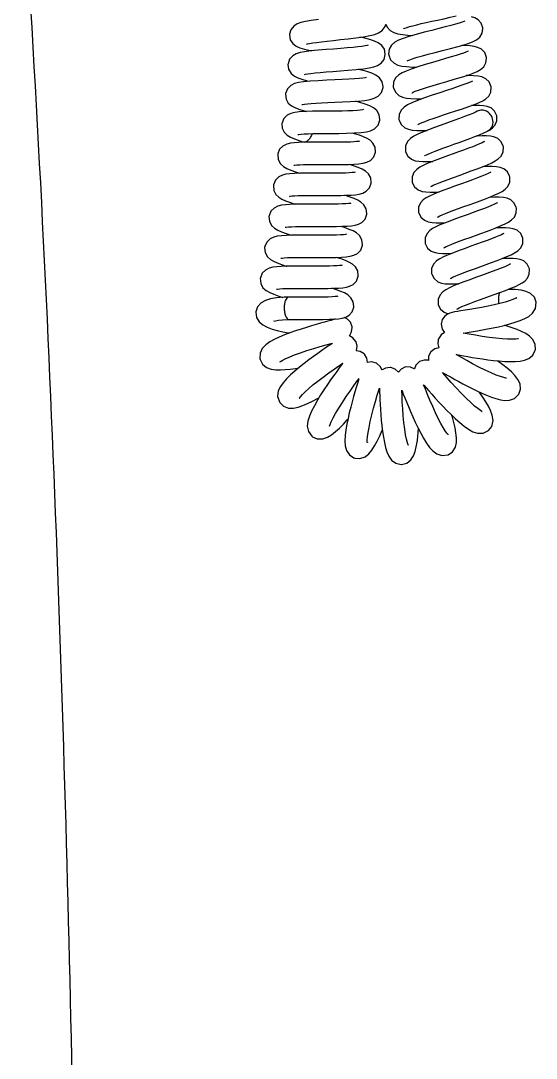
# Model space of a CAD drawing. Header units: millimetres. Extents: x 4086 to 8300, y 123 to 1549.
# Drawn here: x 7651.5 to 7679.2, y 1014.1 to 1070 of the extents above; entities that cross this region are included whole.
import ezdxf

# ---------------------------------------------------------------- set-up
doc = ezdxf.new("R2010")
doc.units = ezdxf.units.MM
doc.layers.add('00_COMPONENTS', color=7, linetype='Continuous')

msp = doc.modelspace()

# ---------------------------------------------------------------- linework, layer by layer
at = {"layer": '00_COMPONENTS', "color": 7, "linetype": 'Continuous'}
for p, q in [((7671.121, 1069.65), (7671.154, 1069.788)), ((7671.154, 1069.788), (7671.217, 1069.621)), ((7667.639, 1065.096), (7667.205, 1065.09)), ((7676.076, 1065.095), (7675.981, 1065.047)), ((7676.09, 1065.103), (7676.076, 1065.095)), ((7673.444, 1064.092), (7673.135, 1063.969)), ((7666.725, 1063.426), (7666.462, 1063.415)), ((7666.67, 1063.452), (7666.751, 1063.426)), ((7667.014, 1063.432), (7666.725, 1063.426)), ((7674.794, 1057.479), (7674.509, 1057.365)), ((7665.922, 1055.089), (7665.676, 1055.078)), ((7665.925, 1055.089), (7665.922, 1055.089)), ((7674.133, 1053.632), (7674.188, 1053.368)), ((7674.188, 1053.368), (7674.313, 1053.189)), ((7669.558, 1052.202), (7669.567, 1052.22)), ((7673.447, 1051.684), (7673.426, 1051.692)), ((7674.932, 1051.999), (7674.974, 1051.992)), ((7670.169, 1051.568), (7670.171, 1051.583)), ((7671.134, 1051.27), (7670.955, 1051.169)), ((7669.578, 1050.52), (7669.719, 1050.714)), ((7670.689, 1049.804), (7670.804, 1050.188)), ((7673.186, 1050.37), (7673.215, 1050.337))]:
    msp.add_line(p, q, dxfattribs=at)
for points in [[(7672.101, 1069.536), (7672.099, 1069.535), (7672.117, 1069.543), (7672.184, 1069.571), (7672.293, 1069.608), (7672.436, 1069.651), (7672.611, 1069.699), (7672.82, 1069.752), (7673.06, 1069.81), (7673.329, 1069.871), (7673.623, 1069.936), (7673.937, 1070.005), (7674.268, 1070.077), (7674.609, 1070.153), (7674.94, 1070.23)], [(7676.374, 1069.579), (7676.291, 1069.832), (7676.128, 1070.018), (7675.943, 1070.125), (7675.756, 1070.183)], [(7667.533, 1070.025), (7667.138, 1069.973), (7666.827, 1069.921), (7666.588, 1069.867), (7666.389, 1069.796), (7666.197, 1069.675), (7666.042, 1069.482), (7665.969, 1069.239), (7665.967, 1069.204)], [(7669.542, 1069.047), (7669.956, 1069.106), (7670.299, 1069.167), (7670.557, 1069.231), (7670.765, 1069.309), (7670.962, 1069.439), (7671.121, 1069.65)], [(7671.217, 1069.621), (7671.392, 1069.436), (7671.59, 1069.331), (7671.798, 1069.27), (7672.043, 1069.228), (7672.345, 1069.194), (7672.599, 1069.175)], [(7675.399, 1069.95), (7675.399, 1069.95), (7675.358, 1069.931), (7675.258, 1069.893), (7675.103, 1069.842), (7674.898, 1069.781), (7674.645, 1069.712), (7674.347, 1069.633), (7674.003, 1069.545), (7673.624, 1069.45), (7673.219, 1069.346), (7672.79, 1069.231)], [(7676.039, 1068.935), (7676.209, 1069.077), (7676.338, 1069.291), (7676.377, 1069.549), (7676.374, 1069.579)], [(7665.967, 1069.204), (7666.013, 1068.945), (7666.15, 1068.734), (7666.334, 1068.593), (7666.53, 1068.506), (7666.774, 1068.432), (7667.092, 1068.357), (7667.153, 1068.345)], [(7666.882, 1068.702), (7666.883, 1068.702), (7666.935, 1068.717), (7667.049, 1068.742), (7667.216, 1068.771), (7667.43, 1068.802), (7667.689, 1068.836), (7667.994, 1068.871), (7668.34, 1068.91), (7668.719, 1068.951), (7669.12, 1068.996), (7669.542, 1069.047)], [(7671.125, 1068.145), (7671.126, 1068.174), (7671.074, 1068.43), (7670.932, 1068.64), (7670.749, 1068.778), (7670.545, 1068.872), (7670.287, 1068.954), (7669.946, 1069.039), (7669.76, 1069.078)], [(7672.79, 1069.231), (7672.388, 1069.114), (7672.079, 1069.012), (7671.843, 1068.918), (7671.645, 1068.812), (7671.467, 1068.659), (7671.338, 1068.439), (7671.303, 1068.174), (7671.306, 1068.146)], [(7670.206, 1068.652), (7670.204, 1068.652), (7670.15, 1068.637), (7670.036, 1068.613), (7669.868, 1068.586), (7669.65, 1068.558), (7669.387, 1068.53), (7669.079, 1068.502), (7668.73, 1068.474), (7668.346, 1068.445), (7667.94, 1068.414), (7667.52, 1068.38)], [(7672.3, 1067.807), (7672.299, 1067.806), (7672.34, 1067.826), (7672.45, 1067.87), (7672.62, 1067.929), (7672.844, 1067.999), (7673.119, 1068.077), (7673.44, 1068.163), (7673.801, 1068.256), (7674.2, 1068.358), (7674.63, 1068.467), (7675.038, 1068.575)], [(7675.038, 1068.575), (7675.375, 1068.671), (7675.645, 1068.757), (7675.86, 1068.841), (7676.039, 1068.935)], [(7676.571, 1067.994), (7676.473, 1068.254), (7676.301, 1068.432), (7676.105, 1068.531), (7675.912, 1068.581), (7675.699, 1068.61), (7675.432, 1068.629), (7675.25, 1068.635)], [(7667.52, 1068.38), (7667.113, 1068.341), (7666.783, 1068.298), (7666.535, 1068.251), (7666.336, 1068.189), (7666.141, 1068.079), (7665.973, 1067.89), (7665.889, 1067.64), (7665.886, 1067.608)], [(7669.554, 1067.341), (7669.949, 1067.386), (7670.264, 1067.435), (7670.507, 1067.49), (7670.711, 1067.564), (7670.903, 1067.689), (7671.056, 1067.886), (7671.125, 1068.145)], [(7671.306, 1068.146), (7671.311, 1068.111), (7671.412, 1067.865), (7671.594, 1067.683), (7671.801, 1067.582), (7672.01, 1067.53), (7672.266, 1067.495), (7672.593, 1067.472), (7672.81, 1067.464)], [(7675.58, 1068.33), (7675.582, 1068.331), (7675.552, 1068.316), (7675.467, 1068.279), (7675.332, 1068.229), (7675.153, 1068.168), (7674.933, 1068.098), (7674.67, 1068.018), (7674.368, 1067.929), (7674.03, 1067.831), (7673.662, 1067.724), (7673.271, 1067.608), (7672.881, 1067.488)], [(7675.224, 1066.931), (7675.578, 1067.044), (7675.86, 1067.144), (7676.074, 1067.235), (7676.252, 1067.336), (7676.419, 1067.484), (7676.542, 1067.7), (7676.575, 1067.956), (7676.571, 1067.995)], [(7665.886, 1067.609), (7665.922, 1067.351), (7666.053, 1067.132), (7666.231, 1066.987), (7666.414, 1066.897), (7666.633, 1066.821), (7666.925, 1066.739), (7667.045, 1066.71)], [(7666.784, 1067.076), (7666.785, 1067.076), (7666.834, 1067.089), (7666.952, 1067.11), (7667.126, 1067.135), (7667.35, 1067.159), (7667.621, 1067.185), (7667.939, 1067.211), (7668.3, 1067.238), (7668.693, 1067.268), (7669.116, 1067.301), (7669.554, 1067.341)], [(7671.005, 1066.376), (7671.007, 1066.421), (7670.955, 1066.682), (7670.809, 1066.898), (7670.619, 1067.041), (7670.409, 1067.139), (7670.132, 1067.233), (7669.777, 1067.33), (7669.675, 1067.355)], [(7672.881, 1067.488), (7672.525, 1067.368), (7672.24, 1067.26), (7672.024, 1067.16), (7671.845, 1067.05), (7671.682, 1066.889), (7671.569, 1066.66), (7671.554, 1066.391)], [(7670.105, 1066.914), (7670.105, 1066.914), (7670.048, 1066.901), (7669.917, 1066.879), (7669.724, 1066.855), (7669.475, 1066.833), (7669.17, 1066.813), (7668.812, 1066.795), (7668.412, 1066.777), (7667.973, 1066.759), (7667.512, 1066.738), (7667.081, 1066.714)], [(7672.559, 1066.086), (7672.562, 1066.087), (7672.62, 1066.117), (7672.739, 1066.168), (7672.911, 1066.232), (7673.132, 1066.307), (7673.398, 1066.392), (7673.707, 1066.486), (7674.054, 1066.588), (7674.433, 1066.698), (7674.831, 1066.814), (7675.224, 1066.931)], [(7676.82, 1066.416), (7676.716, 1066.669), (7676.534, 1066.845), (7676.324, 1066.942), (7676.116, 1066.985), (7675.875, 1067.006), (7675.568, 1067.014), (7675.48, 1067.013)], [(7667.081, 1066.714), (7666.727, 1066.682), (7666.456, 1066.644), (7666.239, 1066.588), (7666.035, 1066.487), (7665.854, 1066.303), (7665.757, 1066.056), (7665.752, 1066.017)], [(7669.239, 1065.615), (7669.654, 1065.644), (7670.022, 1065.682), (7670.306, 1065.729), (7670.53, 1065.792), (7670.742, 1065.907), (7670.92, 1066.108), (7671.005, 1066.376)], [(7671.554, 1066.391), (7671.559, 1066.361), (7671.668, 1066.115), (7671.854, 1065.94), (7672.058, 1065.847), (7672.263, 1065.801), (7672.501, 1065.775), (7672.803, 1065.762), (7673.08, 1065.759)], [(7675.821, 1066.72), (7675.821, 1066.719), (7675.773, 1066.694), (7675.665, 1066.646), (7675.508, 1066.583), (7675.304, 1066.508), (7675.054, 1066.421), (7674.758, 1066.322), (7674.422, 1066.212), (7674.052, 1066.091), (7673.653, 1065.959), (7673.236, 1065.816)], [(7676.534, 1065.754), (7676.692, 1065.908), (7676.804, 1066.13), (7676.824, 1066.387), (7676.82, 1066.416)], [(7665.752, 1066.017), (7665.783, 1065.747), (7665.904, 1065.534), (7666.073, 1065.386), (7666.254, 1065.289), (7666.469, 1065.205), (7666.75, 1065.116), (7666.881, 1065.08)], [(7673.236, 1065.816), (7672.859, 1065.679), (7672.561, 1065.556), (7672.328, 1065.443), (7672.139, 1065.321), (7671.975, 1065.153), (7671.867, 1064.92), (7671.86, 1064.646)], [(7675.618, 1065.346), (7675.922, 1065.457), (7676.17, 1065.557), (7676.367, 1065.651), (7676.534, 1065.754)], [(7667.205, 1065.09), (7666.809, 1065.078), (7666.496, 1065.058), (7666.253, 1065.028), (7666.049, 1064.978), (7665.846, 1064.879), (7665.67, 1064.704), (7665.571, 1064.468), (7665.565, 1064.431)], [(7666.629, 1065.453), (7666.629, 1065.453), (7666.673, 1065.463), (7666.778, 1065.48), (7666.935, 1065.498), (7667.143, 1065.515), (7667.397, 1065.531), (7667.697, 1065.546), (7668.038, 1065.561), (7668.415, 1065.576), (7668.82, 1065.594), (7669.239, 1065.615)], [(7669.947, 1065.182), (7669.946, 1065.181), (7669.891, 1065.17), (7669.774, 1065.153), (7669.602, 1065.138), (7669.382, 1065.124), (7669.113, 1065.114), (7668.798, 1065.107), (7668.442, 1065.102), (7667.639, 1065.096)], [(7670.828, 1064.613), (7670.831, 1064.646), (7670.793, 1064.91), (7670.661, 1065.129), (7670.487, 1065.276), (7670.289, 1065.382), (7670.033, 1065.481), (7669.708, 1065.585), (7669.53, 1065.635)], [(7672.873, 1064.372), (7672.872, 1064.371), (7672.905, 1064.391), (7672.987, 1064.432), (7673.11, 1064.486), (7673.271, 1064.551), (7673.469, 1064.625), (7673.702, 1064.708), (7673.968, 1064.799), (7674.263, 1064.897), (7674.581, 1065.001), (7674.918, 1065.111), (7675.271, 1065.228), (7675.618, 1065.346)], [(7677.122, 1064.848), (7677.004, 1065.104), (7676.814, 1065.272), (7676.61, 1065.356), (7676.415, 1065.391), (7676.199, 1065.404), (7675.935, 1065.405), (7675.762, 1065.399)], [(7676.097, 1065.104), (7676.113, 1065.117), (7676.09, 1065.103)], [(7669.042, 1063.912), (7669.458, 1063.927), (7669.822, 1063.952), (7670.105, 1063.989), (7670.332, 1064.045), (7670.548, 1064.153), (7670.735, 1064.348), (7670.828, 1064.613)], [(7671.86, 1064.646), (7671.868, 1064.612), (7671.983, 1064.375), (7672.17, 1064.209), (7672.374, 1064.122), (7672.579, 1064.081), (7672.817, 1064.062), (7673.109, 1064.058), (7673.374, 1064.064)], [(7675.981, 1065.047), (7675.832, 1064.98), (7675.635, 1064.898), (7675.395, 1064.805), (7675.116, 1064.7), (7674.806, 1064.588), (7674.472, 1064.468), (7674.125, 1064.344), (7673.779, 1064.218), (7673.444, 1064.092)], [(7677.033, 1064.369), (7677.122, 1064.587), (7677.121, 1064.848)], [(7665.565, 1064.431), (7665.581, 1064.183), (7665.686, 1063.962), (7665.845, 1063.804), (7666.023, 1063.695), (7666.237, 1063.602), (7666.517, 1063.502), (7666.671, 1063.452)], [(7673.135, 1063.969), (7672.872, 1063.854), (7672.663, 1063.747), (7672.486, 1063.631), (7672.324, 1063.464), (7672.216, 1063.229), (7672.212, 1062.947)], [(7675.946, 1063.731), (7676.198, 1063.831), (7676.424, 1063.929), (7676.621, 1064.025), (7676.665, 1064.05)], [(7676.659, 1064.046), (7676.725, 1064.084), (7676.889, 1064.202), (7677.033, 1064.369)], [(7666.462, 1063.415), (7666.227, 1063.398), (7666.018, 1063.371), (7665.818, 1063.322), (7665.617, 1063.223), (7665.439, 1063.046), (7665.339, 1062.805), (7665.334, 1062.774)], [(7666.423, 1063.839), (7666.425, 1063.839), (7666.479, 1063.849), (7666.593, 1063.862), (7666.757, 1063.874), (7666.968, 1063.883), (7667.223, 1063.89), (7667.522, 1063.895), (7667.86, 1063.898), (7668.233, 1063.901), (7668.628, 1063.904), (7669.042, 1063.912)], [(7669.736, 1063.479), (7669.735, 1063.479), (7669.686, 1063.47), (7669.582, 1063.458), (7669.435, 1063.447), (7669.251, 1063.438), (7669.036, 1063.433), (7668.791, 1063.43), (7668.523, 1063.429), (7668.235, 1063.43), (7667.935, 1063.431), (7667.627, 1063.433), (7667.317, 1063.434), (7667.014, 1063.432)], [(7670.599, 1062.888), (7670.576, 1063.166), (7670.46, 1063.384), (7670.303, 1063.533), (7670.142, 1063.63), (7669.958, 1063.714), (7669.737, 1063.798), (7669.474, 1063.885), (7669.352, 1063.923)], [(7673.227, 1062.688), (7673.226, 1062.687), (7673.257, 1062.706), (7673.339, 1062.748), (7673.463, 1062.805), (7673.623, 1062.873), (7673.815, 1062.949), (7674.034, 1063.033), (7674.278, 1063.123), (7674.542, 1063.218), (7674.82, 1063.318), (7675.106, 1063.42), (7675.393, 1063.524), (7675.675, 1063.628), (7675.946, 1063.731)], [(7676.458, 1063.465), (7676.459, 1063.466), (7676.423, 1063.445), (7676.335, 1063.4), (7676.203, 1063.34), (7676.032, 1063.268), (7675.828, 1063.187), (7675.596, 1063.1), (7675.341, 1063.006), (7675.066, 1062.907), (7674.778, 1062.803), (7674.481, 1062.697), (7674.182, 1062.589), (7673.891, 1062.481)], [(7677.473, 1063.206), (7677.36, 1063.454), (7677.174, 1063.625), (7676.972, 1063.712), (7676.781, 1063.749), (7676.576, 1063.764), (7676.336, 1063.766), (7676.062, 1063.759), (7676.01, 1063.756)], [(7669.142, 1062.235), (7669.44, 1062.245), (7669.703, 1062.264), (7669.93, 1062.294), (7670.133, 1062.347), (7670.335, 1062.452), (7670.507, 1062.636), (7670.599, 1062.888)], [(7672.212, 1062.947), (7672.22, 1062.915), (7672.339, 1062.68), (7672.532, 1062.516), (7672.74, 1062.434), (7672.935, 1062.401), (7673.149, 1062.388), (7673.388, 1062.387), (7673.652, 1062.396), (7673.675, 1062.397)], [(7677.357, 1062.684), (7677.466, 1062.911), (7677.479, 1063.174), (7677.473, 1063.206)], [(7665.334, 1062.774), (7665.356, 1062.499), (7665.476, 1062.272), (7665.65, 1062.114), (7665.834, 1062.011)], [(7673.891, 1062.481), (7673.619, 1062.375), (7673.374, 1062.274), (7673.16, 1062.176), (7672.979, 1062.079), (7672.815, 1061.965)], [(7676.067, 1061.995), (7676.364, 1062.108), (7676.633, 1062.218), (7676.862, 1062.322), (7677.046, 1062.419), (7677.205, 1062.526), (7677.357, 1062.684)], [(7666.535, 1061.758), (7666.246, 1061.748), (7665.991, 1061.729), (7665.778, 1061.701), (7665.59, 1061.655)], [(7665.834, 1062.011), (7666.039, 1061.923), (7666.286, 1061.833), (7666.52, 1061.757)], [(7666.199, 1062.183), (7666.199, 1062.184), (7666.25, 1062.193), (7666.362, 1062.207), (7666.524, 1062.218), (7666.73, 1062.226), (7666.973, 1062.231), (7667.245, 1062.233), (7667.54, 1062.233), (7667.85, 1062.232), (7668.171, 1062.23), (7668.498, 1062.229), (7668.824, 1062.23), (7669.142, 1062.235)], [(7669.502, 1061.81), (7669.502, 1061.811), (7669.457, 1061.802), (7669.346, 1061.789), (7669.184, 1061.776), (7668.979, 1061.768), (7668.735, 1061.763), (7668.459, 1061.76), (7668.157, 1061.76), (7667.836, 1061.762), (7667.505, 1061.764), (7667.172, 1061.764), (7666.845, 1061.763), (7666.535, 1061.758)], [(7670.366, 1061.219), (7670.37, 1061.253), (7670.34, 1061.507), (7670.219, 1061.724), (7670.054, 1061.875), (7669.875, 1061.978), (7669.666, 1062.069), (7669.414, 1062.16), (7669.178, 1062.236)], [(7672.815, 1061.965), (7672.661, 1061.797), (7672.563, 1061.565), (7672.563, 1061.299)], [(7673.578, 1061.039), (7673.578, 1061.039), (7673.616, 1061.062), (7673.708, 1061.109), (7673.847, 1061.171), (7674.028, 1061.247), (7674.248, 1061.332), (7674.502, 1061.428), (7674.788, 1061.533), (7675.098, 1061.644), (7675.423, 1061.76), (7675.75, 1061.878), (7676.067, 1061.995)], [(7676.81, 1061.818), (7676.809, 1061.818), (7676.762, 1061.791), (7676.658, 1061.738), (7676.505, 1061.67), (7676.311, 1061.591), (7676.081, 1061.502), (7675.819, 1061.404), (7675.532, 1061.3), (7675.225, 1061.19), (7674.904, 1061.075), (7674.582, 1060.958), (7674.27, 1060.843)], [(7677.824, 1061.559), (7677.817, 1061.591), (7677.695, 1061.828), (7677.505, 1061.989), (7677.304, 1062.069), (7677.106, 1062.104), (7676.877, 1062.118), (7676.598, 1062.117), (7676.362, 1062.108)], [(7665.59, 1061.655), (7665.391, 1061.56), (7665.209, 1061.383), (7665.106, 1061.14), (7665.1, 1061.106)], [(7669.908, 1060.682), (7670.102, 1060.784), (7670.273, 1060.966), (7670.366, 1061.219)], [(7672.563, 1061.299), (7672.572, 1061.262), (7672.695, 1061.026), (7672.892, 1060.863), (7673.103, 1060.783), (7673.311, 1060.75), (7673.544, 1060.739), (7673.824, 1060.741), (7674.028, 1060.75)], [(7677.571, 1060.892), (7677.717, 1061.048), (7677.819, 1061.273), (7677.829, 1061.531), (7677.824, 1061.559)], [(7665.1, 1061.106), (7665.12, 1060.837), (7665.235, 1060.615), (7665.393, 1060.463), (7665.56, 1060.361)], [(7668.731, 1060.563), (7669.024, 1060.57), (7669.287, 1060.581), (7669.518, 1060.6), (7669.721, 1060.63), (7669.908, 1060.682)], [(7673.729, 1060.628), (7673.512, 1060.529), (7673.329, 1060.431), (7673.167, 1060.318), (7673.018, 1060.156), (7672.917, 1059.924), (7672.915, 1059.651)], [(7674.27, 1060.843), (7673.983, 1060.732), (7673.729, 1060.628)], [(7676.523, 1060.386), (7676.788, 1060.49), (7677.027, 1060.589), (7677.238, 1060.686), (7677.417, 1060.783), (7677.571, 1060.892)], [(7666.544, 1060.094), (7666.251, 1060.089), (7665.985, 1060.077), (7665.749, 1060.06), (7665.54, 1060.032), (7665.344, 1059.982)], [(7665.56, 1060.361), (7665.747, 1060.277), (7665.966, 1060.194), (7666.214, 1060.111), (7666.285, 1060.089)], [(7665.963, 1060.514), (7665.963, 1060.514), (7666.003, 1060.522), (7666.102, 1060.534), (7666.247, 1060.546), (7666.432, 1060.555), (7666.652, 1060.561), (7666.9, 1060.565), (7667.174, 1060.565), (7667.468, 1060.564), (7668.097, 1060.561)], [(7669.267, 1060.141), (7669.269, 1060.141), (7669.232, 1060.134), (7669.136, 1060.122), (7668.993, 1060.111), (7668.81, 1060.102), (7668.594, 1060.096), (7668.348, 1060.092), (7668.078, 1060.091), (7667.787, 1060.092), (7667.482, 1060.094), (7667.168, 1060.096), (7666.853, 1060.096), (7666.544, 1060.094)], [(7668.097, 1060.561), (7668.419, 1060.56), (7668.731, 1060.563)], [(7670.132, 1059.55), (7670.136, 1059.585), (7670.103, 1059.847), (7669.978, 1060.064), (7669.817, 1060.208), (7669.649, 1060.306), (7669.455, 1060.391), (7669.23, 1060.474), (7668.98, 1060.557), (7668.944, 1060.568)], [(7673.927, 1059.39), (7673.927, 1059.39), (7673.964, 1059.412), (7674.055, 1059.458), (7674.19, 1059.52), (7674.363, 1059.592), (7674.571, 1059.674), (7674.806, 1059.763), (7675.067, 1059.859), (7675.347, 1059.959), (7675.64, 1060.064), (7675.94, 1060.172), (7676.237, 1060.28), (7676.523, 1060.386)], [(7677.163, 1060.171), (7677.161, 1060.17), (7677.11, 1060.141), (7677, 1060.086), (7676.842, 1060.016), (7676.642, 1059.935), (7676.406, 1059.844), (7676.138, 1059.744), (7675.845, 1059.638), (7675.533, 1059.527), (7675.214, 1059.412), (7674.898, 1059.298), (7674.595, 1059.186)], [(7678.175, 1059.911), (7678.066, 1060.155), (7677.884, 1060.324), (7677.678, 1060.415), (7677.478, 1060.454), (7677.258, 1060.469), (7676.997, 1060.47), (7676.712, 1060.46)], [(7665.344, 1059.982), (7665.147, 1059.884), (7664.971, 1059.709), (7664.871, 1059.471), (7664.866, 1059.437)], [(7668.503, 1058.894), (7668.803, 1058.901), (7669.073, 1058.913), (7669.306, 1058.934), (7669.499, 1058.964), (7669.674, 1059.013), (7669.861, 1059.11), (7670.033, 1059.287), (7670.132, 1059.55)], [(7672.915, 1059.651), (7672.922, 1059.621), (7673.037, 1059.39), (7673.227, 1059.224), (7673.44, 1059.138), (7673.642, 1059.105), (7673.87, 1059.092), (7674.149, 1059.093), (7674.381, 1059.102)], [(7677.921, 1059.242), (7678.069, 1059.401), (7678.171, 1059.625), (7678.181, 1059.882), (7678.175, 1059.911)], [(7664.866, 1059.437), (7664.884, 1059.173), (7664.996, 1058.951), (7665.16, 1058.794), (7665.335, 1058.688), (7665.54, 1058.597), (7665.791, 1058.505), (7666.052, 1058.42)], [(7674.065, 1058.973), (7673.85, 1058.874), (7673.671, 1058.777), (7673.517, 1058.668), (7673.37, 1058.508), (7673.268, 1058.278), (7673.266, 1058.002)], [(7674.595, 1059.186), (7674.316, 1059.077), (7674.065, 1058.973)], [(7676.854, 1058.731), (7677.124, 1058.835), (7677.366, 1058.936), (7677.576, 1059.032), (7677.76, 1059.13), (7677.921, 1059.242)], [(7666.085, 1058.422), (7665.791, 1058.411), (7665.532, 1058.393), (7665.313, 1058.364), (7665.121, 1058.316), (7664.926, 1058.223), (7664.746, 1058.052), (7664.639, 1057.81), (7664.632, 1057.768)], [(7665.731, 1058.846), (7665.732, 1058.846), (7665.788, 1058.857), (7665.909, 1058.87), (7666.082, 1058.881), (7666.299, 1058.889), (7666.555, 1058.894), (7666.844, 1058.896), (7667.161, 1058.896)], [(7669.034, 1058.473), (7669.034, 1058.473), (7668.984, 1058.464), (7668.871, 1058.45), (7668.708, 1058.439), (7668.502, 1058.43), (7668.26, 1058.425), (7667.987, 1058.423), (7667.69, 1058.423), (7667.376, 1058.425), (7667.051, 1058.426), (7666.723, 1058.427), (7666.398, 1058.426), (7666.085, 1058.422)], [(7667.161, 1058.896), (7667.84, 1058.892), (7668.179, 1058.892), (7668.503, 1058.894)], [(7669.898, 1057.882), (7669.902, 1057.92), (7669.869, 1058.179), (7669.742, 1058.399), (7669.57, 1058.549), (7669.39, 1058.649), (7669.183, 1058.737), (7668.932, 1058.828), (7668.71, 1058.899)], [(7674.28, 1057.743), (7674.28, 1057.743), (7674.318, 1057.765), (7674.408, 1057.812), (7674.542, 1057.873), (7674.714, 1057.944), (7674.919, 1058.025), (7675.152, 1058.113), (7675.408, 1058.207), (7675.683, 1058.306), (7675.971, 1058.409), (7676.268, 1058.515), (7676.565, 1058.624), (7676.854, 1058.731)], [(7677.512, 1058.522), (7677.511, 1058.521), (7677.467, 1058.496), (7677.374, 1058.448), (7677.236, 1058.386), (7677.058, 1058.313), (7676.844, 1058.229), (7676.599, 1058.137), (7676.329, 1058.038), (7676.038, 1057.934), (7675.732, 1057.824), (7675.417, 1057.711), (7675.102, 1057.595), (7674.794, 1057.479)], [(7678.526, 1058.263), (7678.411, 1058.514), (7678.22, 1058.686), (7678.01, 1058.772), (7677.813, 1058.807), (7677.599, 1058.821), (7677.353, 1058.822), (7677.072, 1058.813), (7677.065, 1058.813)], [(7668.178, 1057.224), (7668.489, 1057.23), (7668.77, 1057.241), (7669.015, 1057.259), (7669.229, 1057.288), (7669.426, 1057.339), (7669.625, 1057.44), (7669.801, 1057.622), (7669.898, 1057.882)], [(7673.266, 1058.003), (7673.274, 1057.969), (7673.399, 1057.727), (7673.597, 1057.565), (7673.8, 1057.489), (7673.986, 1057.457), (7674.195, 1057.444), (7674.442, 1057.443), (7674.718, 1057.452), (7674.729, 1057.453)], [(7678.252, 1057.578), (7678.412, 1057.743), (7678.52, 1057.97), (7678.532, 1058.228), (7678.526, 1058.263)], [(7664.632, 1057.768), (7664.656, 1057.485), (7664.78, 1057.261), (7664.942, 1057.113), (7665.11, 1057.015)], [(7674.509, 1057.365), (7674.264, 1057.256), (7674.061, 1057.152), (7673.886, 1057.035), (7673.724, 1056.865), (7673.62, 1056.632), (7673.617, 1056.355)], [(7677.139, 1057.058), (7677.418, 1057.165), (7677.672, 1057.269), (7677.892, 1057.367), (7678.081, 1057.464), (7678.252, 1057.578)], [(7666.076, 1056.756), (7665.785, 1056.751), (7665.519, 1056.74), (7665.282, 1056.722), (7665.072, 1056.694), (7664.876, 1056.645)], [(7665.11, 1057.015), (7665.304, 1056.93), (7665.533, 1056.845), (7665.796, 1056.759), (7665.818, 1056.752)], [(7665.496, 1057.177), (7665.5, 1057.178), (7665.566, 1057.189), (7665.69, 1057.202), (7665.858, 1057.213), (7666.066, 1057.221), (7666.307, 1057.225), (7666.578, 1057.228), (7666.874, 1057.227), (7667.516, 1057.224)], [(7668.8, 1056.804), (7668.801, 1056.805), (7668.764, 1056.797), (7668.669, 1056.785), (7668.526, 1056.773), (7668.343, 1056.764), (7668.126, 1056.758), (7667.88, 1056.755), (7667.61, 1056.754), (7667.319, 1056.755), (7667.013, 1056.756), (7666.699, 1056.758), (7666.384, 1056.758), (7666.076, 1056.756)], [(7667.516, 1057.224), (7667.849, 1057.223), (7668.178, 1057.224)], [(7669.665, 1056.213), (7669.668, 1056.242), (7669.64, 1056.499), (7669.521, 1056.716), (7669.363, 1056.862), (7669.198, 1056.961), (7669.012, 1057.044), (7668.795, 1057.126), (7668.555, 1057.206), (7668.478, 1057.23)], [(7674.629, 1056.094), (7674.629, 1056.093), (7674.663, 1056.114), (7674.749, 1056.158), (7674.876, 1056.217), (7675.039, 1056.286), (7675.235, 1056.363), (7675.46, 1056.449), (7675.708, 1056.541), (7675.977, 1056.638), (7676.26, 1056.739), (7676.553, 1056.844), (7676.848, 1056.951), (7677.139, 1057.058)], [(7677.863, 1056.873), (7677.862, 1056.872), (7677.813, 1056.845), (7677.707, 1056.793), (7677.553, 1056.725), (7677.359, 1056.646), (7677.132, 1056.558), (7676.877, 1056.462), (7676.597, 1056.36), (7676.297, 1056.253), (7675.985, 1056.141), (7675.667, 1056.027), (7675.354, 1055.911)], [(7678.878, 1056.614), (7678.762, 1056.867), (7678.574, 1057.035), (7678.374, 1057.12), (7678.188, 1057.157), (7677.982, 1057.173), (7677.74, 1057.174), (7677.468, 1057.166), (7677.414, 1057.164)], [(7664.876, 1056.645), (7664.678, 1056.546), (7664.503, 1056.37), (7664.404, 1056.132), (7664.399, 1056.099)], [(7668.034, 1055.557), (7668.333, 1055.564), (7668.602, 1055.576), (7668.835, 1055.596), (7669.028, 1055.626), (7669.205, 1055.675), (7669.394, 1055.773), (7669.567, 1055.953), (7669.665, 1056.213)], [(7673.617, 1056.355), (7673.625, 1056.321), (7673.747, 1056.084), (7673.944, 1055.92), (7674.153, 1055.84), (7674.35, 1055.808), (7674.568, 1055.796), (7674.817, 1055.796), (7675.08, 1055.805)], [(7678.631, 1055.953), (7678.77, 1056.103), (7678.872, 1056.323), (7678.884, 1056.582), (7678.878, 1056.614)], [(7664.399, 1056.1), (7664.421, 1055.823), (7664.543, 1055.597), (7664.717, 1055.438), (7664.904, 1055.333), (7665.124, 1055.24), (7665.397, 1055.143), (7665.619, 1055.073)], [(7675.354, 1055.911), (7675.061, 1055.798), (7674.798, 1055.691), (7674.574, 1055.589), (7674.387, 1055.489), (7674.222, 1055.375), (7674.071, 1055.212), (7673.97, 1054.982), (7673.968, 1054.707)], [(7677.601, 1055.452), (7677.885, 1055.563), (7678.13, 1055.666), (7678.33, 1055.762), (7678.49, 1055.852), (7678.631, 1055.953)], [(7665.676, 1055.078), (7665.276, 1055.043), (7664.948, 1054.988), (7664.678, 1054.908), (7664.445, 1054.78), (7664.254, 1054.572), (7664.16, 1054.301), (7664.157, 1054.273)], [(7665.261, 1055.508), (7665.264, 1055.509), (7665.321, 1055.519), (7665.442, 1055.532), (7665.614, 1055.544), (7665.831, 1055.552), (7666.085, 1055.557), (7666.373, 1055.559), (7666.689, 1055.558), (7667.024, 1055.557), (7667.368, 1055.555), (7667.709, 1055.554), (7668.034, 1055.557)], [(7668.566, 1055.135), (7668.568, 1055.136), (7668.526, 1055.128), (7668.419, 1055.115), (7668.257, 1055.103), (7668.046, 1055.094), (7667.788, 1055.088), (7667.488, 1055.086), (7667.155, 1055.086), (7666.798, 1055.088), (7666.428, 1055.09), (7666.06, 1055.09), (7665.925, 1055.089)], [(7669.431, 1054.544), (7669.435, 1054.581), (7669.402, 1054.84), (7669.277, 1055.059), (7669.107, 1055.209), (7668.927, 1055.311), (7668.729, 1055.395), (7668.5, 1055.478), (7668.243, 1055.562)], [(7674.982, 1054.447), (7674.981, 1054.446), (7675.015, 1054.466), (7675.105, 1054.513), (7675.249, 1054.578), (7675.439, 1054.657), (7675.67, 1054.747), (7675.94, 1054.849), (7676.248, 1054.961), (7676.586, 1055.082), (7676.936, 1055.207), (7677.281, 1055.332), (7677.601, 1055.452)], [(7678.192, 1055.053), (7678.197, 1055.058), (7678.19, 1055.054), (7678.115, 1055.015), (7677.982, 1054.959), (7677.797, 1054.893), (7677.567, 1054.822), (7677.297, 1054.749), (7676.992, 1054.675), (7676.657, 1054.603), (7676.309, 1054.536), (7675.975, 1054.476), (7675.676, 1054.426), (7675.418, 1054.384), (7675.198, 1054.349)], [(7679.248, 1054.811), (7679.146, 1055.078), (7678.947, 1055.282), (7678.709, 1055.398), (7678.442, 1055.462), (7678.115, 1055.497), (7677.737, 1055.505)], [(7668.807, 1053.96), (7668.993, 1054.014), (7669.185, 1054.122), (7669.347, 1054.305), (7669.431, 1054.544)], [(7673.968, 1054.707), (7673.976, 1054.672), (7674.098, 1054.437), (7674.293, 1054.274), (7674.503, 1054.193), (7674.514, 1054.191)], [(7677.222, 1053.497), (7677.524, 1053.569), (7677.823, 1053.647), (7678.111, 1053.733), (7678.38, 1053.826), (7678.626, 1053.929), (7678.846, 1054.05), (7679.051, 1054.217), (7679.213, 1054.474), (7679.248, 1054.811)], [(7664.157, 1054.273), (7664.194, 1053.994), (7664.334, 1053.758), (7664.535, 1053.588), (7664.774, 1053.465), (7665.029, 1053.372), (7665.306, 1053.294), (7665.604, 1053.226), (7665.917, 1053.165), (7665.967, 1053.157)], [(7668.376, 1053.908), (7668.609, 1053.928), (7668.807, 1053.96)], [(7669.343, 1053.462), (7669.34, 1053.49), (7669.251, 1053.733), (7669.092, 1053.905), (7668.93, 1053.993), (7668.924, 1053.994)], [(7674.604, 1054.229), (7674.473, 1054.174), (7674.325, 1054.067), (7674.194, 1053.888), (7674.133, 1053.632)], [(7675.198, 1054.349), (7675.012, 1054.319), (7674.854, 1054.29), (7674.723, 1054.263), (7674.604, 1054.229)], [(7665.142, 1053.805), (7665.125, 1053.795), (7665.135, 1053.798), (7665.222, 1053.82), (7665.377, 1053.846), (7665.59, 1053.869), (7665.85, 1053.885), (7665.949, 1053.889)], [(7665.947, 1053.889), (7666.141, 1053.89), (7666.57, 1053.889), (7666.996, 1053.887), (7667.401, 1053.886), (7667.772, 1053.888), (7668.098, 1053.895), (7668.376, 1053.908)], [(7668.441, 1053.908), (7668.439, 1053.908), (7668.397, 1053.893), (7668.31, 1053.865), (7668.189, 1053.83), (7668.036, 1053.788), (7667.853, 1053.738), (7667.644, 1053.681), (7667.41, 1053.616), (7667.154, 1053.542), (7666.879, 1053.461), (7666.589, 1053.37), (7666.29, 1053.272), (7665.99, 1053.166)], [(7669.194, 1053.005), (7669.203, 1053.013), (7669.314, 1053.212), (7669.343, 1053.462)], [(7675.307, 1053.151), (7675.447, 1053.174), (7675.637, 1053.204), (7675.853, 1053.239), (7676.093, 1053.279), (7676.354, 1053.324), (7676.632, 1053.375), (7676.923, 1053.433), (7677.222, 1053.497)], [(7679.2, 1052.262), (7679.193, 1052.544), (7679.073, 1052.803), (7678.893, 1052.989), (7678.686, 1053.127), (7678.458, 1053.241), (7678.214, 1053.341), (7677.957, 1053.434), (7677.687, 1053.52), (7677.522, 1053.568)], [(7665.149, 1052.811), (7664.908, 1052.678), (7664.691, 1052.525), (7664.506, 1052.331), (7664.383, 1052.07), (7664.376, 1051.776), (7664.386, 1051.735)], [(7665.99, 1053.166), (7665.695, 1053.053), (7665.412, 1052.935), (7665.149, 1052.811)], [(7669.549, 1052.683), (7669.538, 1052.706), (7669.381, 1052.903), (7669.194, 1053.005)], [(7673.984, 1052.841), (7673.975, 1052.815), (7673.948, 1052.565), (7674.008, 1052.364)], [(7674.316, 1053.192), (7674.127, 1053.063), (7673.984, 1052.841)], [(7678.293, 1052.844), (7678.297, 1052.846), (7678.259, 1052.838), (7678.141, 1052.825), (7677.955, 1052.819), (7677.71, 1052.824), (7677.414, 1052.843), (7677.077, 1052.875), (7676.711, 1052.92), (7676.335, 1052.975), (7675.972, 1053.033), (7675.645, 1053.09), (7675.307, 1053.151)], [(7665.456, 1051.601), (7665.453, 1051.598), (7665.477, 1051.617), (7665.573, 1051.677), (7665.733, 1051.762), (7665.954, 1051.863), (7666.23, 1051.974), (7666.554, 1052.093), (7666.909, 1052.212), (7667.274, 1052.326), (7667.628, 1052.43), (7667.95, 1052.52), (7668.283, 1052.611)], [(7667.909, 1052.353), (7667.709, 1052.214), (7667.491, 1052.06), (7667.257, 1051.892), (7667.012, 1051.711), (7666.761, 1051.519), (7666.509, 1051.318)], [(7668.283, 1052.611), (7668.239, 1052.581), (7667.909, 1052.353)], [(7669.567, 1052.22), (7669.604, 1052.443), (7669.549, 1052.683)], [(7674.016, 1052.366), (7673.799, 1052.312), (7673.58, 1052.144)], [(7677.841, 1051.62), (7678.117, 1051.622), (7678.374, 1051.642), (7678.619, 1051.69), (7678.855, 1051.787), (7679.067, 1051.969), (7679.193, 1052.228), (7679.2, 1052.262)], [(7664.386, 1051.735), (7664.513, 1051.484), (7664.737, 1051.299), (7664.985, 1051.209), (7665.233, 1051.176), (7665.484, 1051.172), (7665.743, 1051.186), (7666.012, 1051.214), (7666.291, 1051.252), (7666.465, 1051.28)], [(7670, 1052.017), (7669.98, 1052.037), (7669.765, 1052.17), (7669.558, 1052.202)], [(7670.171, 1051.583), (7670.132, 1051.806), (7670, 1052.017)], [(7673.426, 1051.692), (7673.211, 1051.703), (7672.97, 1051.62)], [(7673.58, 1052.144), (7673.561, 1052.12), (7673.454, 1051.887), (7673.447, 1051.684)], [(7677.648, 1050.722), (7677.651, 1050.722), (7677.615, 1050.727), (7677.498, 1050.754), (7677.32, 1050.81), (7677.092, 1050.896), (7676.818, 1051.012), (7676.503, 1051.158), (7676.164, 1051.326), (7675.825, 1051.502), (7675.509, 1051.675), (7675.225, 1051.833), (7674.932, 1051.999)], [(7674.974, 1051.992), (7675.34, 1051.926), (7675.561, 1051.887), (7675.804, 1051.845), (7676.067, 1051.802), (7676.347, 1051.759), (7676.641, 1051.719), (7676.943, 1051.683)], [(7676.943, 1051.683), (7677.248, 1051.652), (7677.549, 1051.631), (7677.841, 1051.62)], [(7666.509, 1051.318), (7666.262, 1051.111), (7666.027, 1050.9), (7665.812, 1050.69), (7665.627, 1050.483), (7665.476, 1050.275), (7665.363, 1050.035), (7665.328, 1049.736), (7665.442, 1049.414)], [(7666.499, 1049.65), (7666.496, 1049.643), (7666.504, 1049.655), (7666.56, 1049.728), (7666.664, 1049.844), (7666.813, 1049.992), (7667.004, 1050.165), (7667.232, 1050.358), (7667.493, 1050.567), (7667.782, 1050.788), (7668.082, 1051.008), (7668.369, 1051.211), (7668.621, 1051.386), (7668.833, 1051.533)], [(7668.829, 1051.53), (7668.768, 1051.445), (7668.647, 1051.281), (7668.509, 1051.09), (7668.353, 1050.874), (7668.184, 1050.635), (7668.007, 1050.377), (7667.825, 1050.104), (7667.644, 1049.821)], [(7670.646, 1051.537), (7670.383, 1051.603), (7670.169, 1051.568)], [(7670.958, 1051.163), (7670.856, 1051.362), (7670.646, 1051.537)], [(7671.415, 1051.298), (7671.38, 1051.302), (7671.134, 1051.27)], [(7671.828, 1051.054), (7671.825, 1051.059), (7671.657, 1051.212), (7671.415, 1051.298)], [(7672.22, 1051.327), (7671.973, 1051.215), (7671.828, 1051.054)], [(7672.691, 1051.232), (7672.686, 1051.236), (7672.477, 1051.325), (7672.22, 1051.327)], [(7672.97, 1051.62), (7672.947, 1051.606), (7672.77, 1051.427), (7672.691, 1051.232)], [(7678.312, 1049.873), (7678.399, 1050.142), (7678.375, 1050.416), (7678.266, 1050.655), (7678.102, 1050.871), (7677.909, 1051.067), (7677.69, 1051.258), (7677.449, 1051.449), (7677.189, 1051.64), (7677.159, 1051.661)], [(7669.702, 1050.691), (7669.679, 1050.613), (7669.625, 1050.432), (7669.562, 1050.225), (7669.493, 1049.993), (7669.42, 1049.738), (7669.343, 1049.46), (7669.265, 1049.166), (7669.189, 1048.859), (7669.119, 1048.55)], [(7674.197, 1051.037), (7674.198, 1051.036), (7674.334, 1050.959), (7674.49, 1050.87), (7674.667, 1050.771), (7674.861, 1050.662), (7675.074, 1050.545), (7675.303, 1050.421), (7675.545, 1050.294), (7675.799, 1050.166), (7676.058, 1050.04)], [(7676.327, 1048.936), (7676.334, 1048.934), (7676.328, 1048.938), (7676.246, 1048.987), (7676.11, 1049.084), (7675.933, 1049.227), (7675.722, 1049.414), (7675.479, 1049.645), (7675.21, 1049.918), (7674.933, 1050.21), (7674.673, 1050.496), (7674.446, 1050.752), (7674.197, 1051.037)], [(7668.125, 1048.149), (7668.125, 1048.141), (7668.127, 1048.148), (7668.154, 1048.233), (7668.215, 1048.381), (7668.314, 1048.583), (7668.45, 1048.831), (7668.618, 1049.116), (7668.813, 1049.423), (7669.021, 1049.734), (7669.226, 1050.03), (7669.413, 1050.293), (7669.578, 1050.52)], [(7670.804, 1050.188), (7670.806, 1050.149), (7670.814, 1049.977), (7670.822, 1049.778), (7670.833, 1049.554), (7670.846, 1049.308), (7670.862, 1049.042), (7670.882, 1048.759), (7670.908, 1048.463), (7670.939, 1048.16)], [(7672.01, 1050.076), (7672.024, 1050.042), (7672.093, 1049.87), (7672.174, 1049.67), (7672.265, 1049.443), (7672.368, 1049.194), (7672.482, 1048.926), (7672.606, 1048.644), (7672.739, 1048.353), (7672.88, 1048.061)], [(7672.371, 1047.096), (7672.373, 1047.093), (7672.355, 1047.131), (7672.315, 1047.252), (7672.267, 1047.438), (7672.218, 1047.684), (7672.171, 1047.986), (7672.127, 1048.333), (7672.091, 1048.706), (7672.062, 1049.082), (7672.04, 1049.442), (7672.024, 1049.765), (7672.01, 1050.076)], [(7674.504, 1047.682), (7674.51, 1047.678), (7674.5, 1047.688), (7674.441, 1047.759), (7674.351, 1047.887), (7674.238, 1048.067), (7674.111, 1048.292), (7673.973, 1048.558), (7673.827, 1048.86), (7673.675, 1049.193), (7673.527, 1049.534), (7673.393, 1049.855), (7673.28, 1050.135), (7673.185, 1050.372)], [(7673.215, 1050.337), (7673.475, 1050.039), (7673.635, 1049.857), (7673.814, 1049.657), (7674.009, 1049.442), (7674.218, 1049.218), (7674.439, 1048.989), (7674.667, 1048.762)], [(7676.058, 1050.04), (7676.319, 1049.92), (7676.578, 1049.809), (7676.833, 1049.71)], [(7665.442, 1049.415), (7665.646, 1049.219), (7665.919, 1049.119), (7666.184, 1049.117), (7666.433, 1049.17), (7666.686, 1049.256), (7666.943, 1049.364), (7667.204, 1049.488), (7667.468, 1049.626), (7667.555, 1049.674)], [(7667.644, 1049.821), (7667.47, 1049.534), (7667.306, 1049.245), (7667.16, 1048.957), (7667.039, 1048.677), (7666.956, 1048.413), (7666.925, 1048.143), (7666.988, 1047.848), (7667.176, 1047.597), (7667.205, 1047.574)], [(7670.158, 1047.256), (7670.159, 1047.252), (7670.157, 1047.282), (7670.157, 1047.395), (7670.17, 1047.57), (7670.199, 1047.799), (7670.248, 1048.076), (7670.314, 1048.398), (7670.398, 1048.753), (7670.494, 1049.119), (7670.593, 1049.476), (7670.689, 1049.804)], [(7676.535, 1049.457), (7676.376, 1049.707), (7676.202, 1049.961), (7676.188, 1049.981)], [(7676.685, 1047.912), (7676.852, 1048.13), (7676.924, 1048.446), (7676.883, 1048.73), (7676.793, 1048.976), (7676.675, 1049.214), (7676.535, 1049.457)], [(7676.833, 1049.71), (7677.082, 1049.626), (7677.326, 1049.561), (7677.566, 1049.525), (7677.816, 1049.536), (7678.08, 1049.635), (7678.292, 1049.841), (7678.313, 1049.874)], [(7668.446, 1047.848), (7668.656, 1048.04), (7668.867, 1048.251), (7669.076, 1048.475), (7669.112, 1048.516)], [(7669.119, 1048.55), (7669.058, 1048.243), (7669.008, 1047.942), (7668.971, 1047.647), (7668.955, 1047.358), (7668.971, 1047.086), (7669.04, 1046.828), (7669.193, 1046.595), (7669.428, 1046.438), (7669.477, 1046.421)], [(7674.5, 1046.599), (7674.736, 1046.755), (7674.895, 1047.004), (7674.954, 1047.264), (7674.957, 1047.518), (7674.929, 1047.782), (7674.88, 1048.057), (7674.816, 1048.34), (7674.74, 1048.628), (7674.714, 1048.717)], [(7674.667, 1048.762), (7674.9, 1048.54), (7675.135, 1048.331)], [(7675.135, 1048.331), (7675.371, 1048.138), (7675.606, 1047.972), (7675.837, 1047.843), (7676.09, 1047.761), (7676.388, 1047.764), (7676.685, 1047.912)], [(7667.205, 1047.574), (7667.454, 1047.459), (7667.759, 1047.454), (7668.018, 1047.546), (7668.236, 1047.681), (7668.446, 1047.848)], [(7670.693, 1047.339), (7670.829, 1047.622), (7670.957, 1047.918), (7670.967, 1047.94)], [(7670.939, 1048.16), (7670.977, 1047.855), (7671.022, 1047.557), (7671.076, 1047.271)], [(7672.004, 1046.082), (7672.276, 1046.15), (7672.505, 1046.328), (7672.647, 1046.548), (7672.735, 1046.782), (7672.794, 1047.027), (7672.838, 1047.284), (7672.871, 1047.554), (7672.896, 1047.836), (7672.906, 1048.01)], [(7672.88, 1048.061), (7673.029, 1047.771), (7673.185, 1047.491)], [(7669.477, 1046.421), (7669.758, 1046.395), (7670.034, 1046.487), (7670.242, 1046.65), (7670.404, 1046.847), (7670.551, 1047.076), (7670.693, 1047.339)], [(7671.076, 1047.271), (7671.139, 1047.002), (7671.216, 1046.753), (7671.317, 1046.522), (7671.467, 1046.311), (7671.693, 1046.146), (7671.971, 1046.082), (7672.004, 1046.082)], [(7673.185, 1047.491), (7673.346, 1047.23), (7673.51, 1047.002), (7673.682, 1046.81), (7673.891, 1046.651), (7674.171, 1046.558), (7674.5, 1046.599)]]:
    msp.add_lwpolyline(points, dxfattribs=at)
msp.add_arc((7678.56, 1054.952), 1.347, 184.5354, 189.466, dxfattribs=at)
for points, knots in [([(7651.507, 1078.996), (7653, 1056.717), (7654.095, 1026.946), (7654.552, 997.174), (7654.638, 989.727)], [0, 0, 0, 0, 0.749881, 1, 1, 1, 1]), ([(7676.901, 1064.685), (7676.877, 1064.773), (7676.792, 1064.939), (7676.581, 1065.113), (7676.324, 1065.18), (7676.154, 1065.138), (7676.082, 1065.098)], [0, 0, 0, 0, 0.261502, 0.518611, 0.764297, 1, 1, 1, 1]), ([(7676.665, 1064.05), (7676.766, 1064.106), (7676.932, 1064.309), (7676.933, 1064.566), (7676.901, 1064.685)], [0, 0, 0, 0, 0.483501, 1, 1, 1, 1]), ([(7666.671, 1063.452), (7666.718, 1063.437), (7666.832, 1063.439), (7666.986, 1063.531), (7667.118, 1063.686), (7667.18, 1063.816), (7667.205, 1063.887)], [0, 0, 0, 0, 0.196709, 0.427505, 0.699816, 1, 1, 1, 1]), ([(7665.922, 1055.089), (7665.843, 1055.086), (7665.743, 1054.933), (7665.695, 1054.735), (7665.682, 1054.597), (7665.682, 1054.525)], [0, 0, 0, 0, 0.368306, 0.662007, 1, 1, 1, 1]), ([(7677.278, 1055.34), (7677.248, 1055.269), (7677.212, 1055.103), (7677.21, 1054.935), (7677.217, 1054.846)], [0, 0, 0, 0, 0.46271, 1, 1, 1, 1]), ([(7665.682, 1054.525), (7665.681, 1054.444), (7665.695, 1054.288), (7665.747, 1054.068), (7665.858, 1053.888), (7665.947, 1053.889)], [0, 0, 0, 0, 0.334542, 0.63206, 1, 1, 1, 1])]:
    msp.add_open_spline(points, degree=3, knots=knots, dxfattribs=at)

doc.saveas('drawing.dxf')
